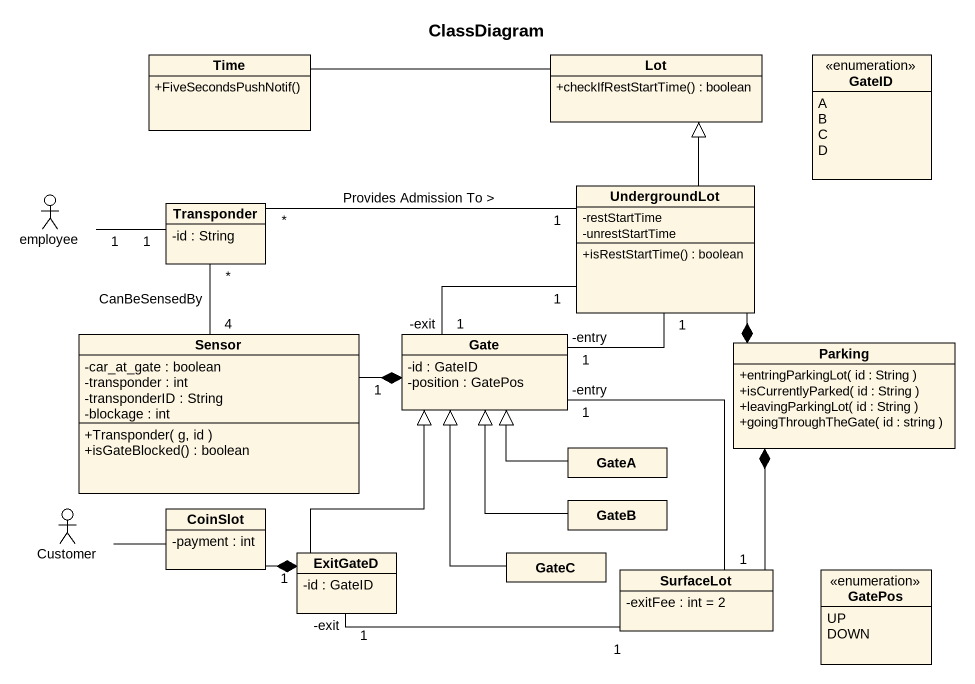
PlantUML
@startuml
title ClassDiagram
allowmixing
hide circle
hide empty members
skinparam classAttributeIconSize 0
class Time {
  +FiveSecondsPushNotif()
}
class Lot {
  +checkIfRestStartTime() : boolean
}
enum GateID {
  A
  B
  C
  D
}
actor employee
class Transponder {
  -id : String
}
class UndergroundLot {
  -restStartTime
  -unrestStartTime
  +isRestStartTime() : boolean
}
class Sensor {
  -car_at_gate : boolean
  -transponder : int
  -transponderID : String
  -blockage : int
  +Transponder( g, id )
  +isGateBlocked() : boolean
}
class Gate {
  -id : GateID
  -position : GatePos
}
class Parking {
  +entringParkingLot( id : String )
  +isCurrentlyParked( id : String )
  +leavingParkingLot( id : String )
  +goingThroughTheGate( id : string )
}
class GateA
actor Customer
class CoinSlot {
  -payment : int
}
class GateB
class ExitGateD {
  -id : GateID
}
class GateC
class SurfaceLot {
  -exitFee : int = 2
}
enum GatePos {
  UP
  DOWN
}
Time -right- Lot
employee "1" -right- "1" Transponder
Transponder "*" -right- "1" UndergroundLot : Provides Admission To >
Transponder "*" -- "4" Sensor : CanBeSensedBy
UndergroundLot -up-|> Lot
UndergroundLot "1" -- "1\n-entry" Gate
UndergroundLot "1" -- "1\n-exit" Gate
Gate *-left- "1" Sensor
Parking *-up- UndergroundLot
Parking *-- SurfaceLot
GateA -up-|> Gate
Customer -right- CoinSlot
GateB -up-|> Gate
ExitGateD -up-|> Gate
ExitGateD *-left- "1" CoinSlot
GateC -up-|> Gate
SurfaceLot "1" -up- "-entry\n1" Gate
SurfaceLot "1" -left- "-exit\n1" ExitGateD
@enduml
